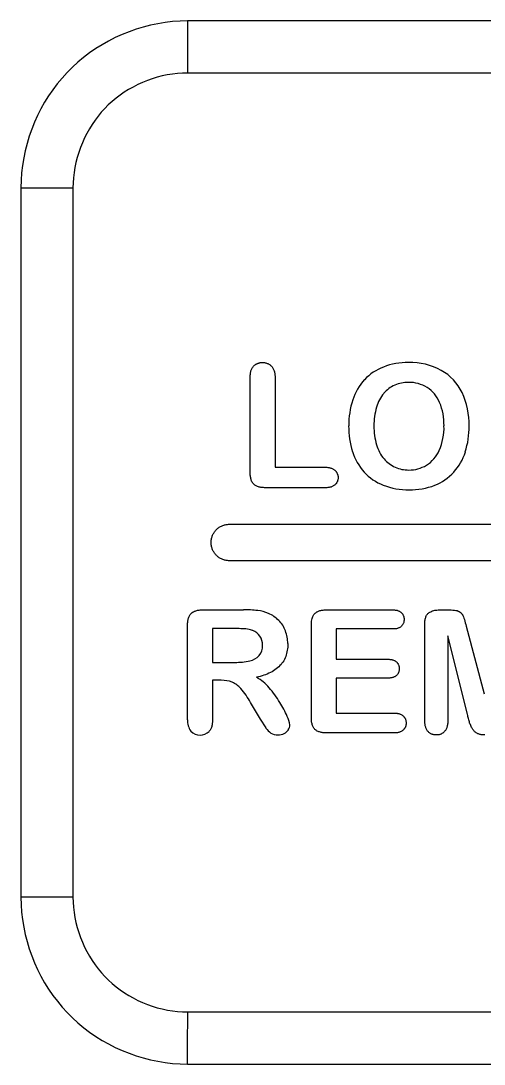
# Model space of a CAD drawing. Extents: x 0 to 226, y 0 to 690.
# Drawn here: x 123.25 to 127.7, y 545.94 to 555.94 of the extents above; entities that cross this region are included whole.
import ezdxf

# ---------------------------------------------------------------- set-up
doc = ezdxf.new("R2010")
doc.units = 0
doc.layers.add('-15N-THT. THIẾT BỊ ĐÓNG MỞ', color=40, linetype='CONTINUOUS')

# ---------------------------------------------------------------- blocks, each defined once
blk = doc.blocks.new('06 - N - SC VSD ATV630D30~D45N4')
at = {"layer": '-15N-THT. THIẾT BỊ ĐÓNG MỞ'}
for p, q in [((11.355, 211.211), (11.288, 211.187)), ((11.424, 211.232), (11.355, 211.211)), ((11.493, 211.25), (11.424, 211.232)), ((11.564, 211.264), (11.493, 211.25)), ((11.635, 211.276), (11.564, 211.264)), ((11.706, 211.284), (11.635, 211.276)), ((11.778, 211.289), (11.706, 211.284)), ((11.85, 211.291), (11.778, 211.289)), ((18.65, 211.291), (11.85, 211.291)), ((11.85, 211.291), (11.85, 210.791)), ((11.156, 211.131), (11.092, 211.098)), ((11.221, 211.16), (11.156, 211.131)), ((11.288, 211.187), (11.221, 211.16)), ((10.968, 211.025), (10.909, 210.984)), ((11.029, 211.063), (10.968, 211.025)), ((11.092, 211.098), (11.029, 211.063)), ((10.852, 210.941), (10.797, 210.895)), ((10.909, 210.984), (10.852, 210.941)), ((10.744, 210.847), (10.693, 210.796)), ((10.797, 210.895), (10.744, 210.847)), ((10.645, 210.743), (10.599, 210.688)), ((10.693, 210.796), (10.645, 210.743)), ((11.464, 210.719), (11.417, 210.701)), ((11.511, 210.736), (11.464, 210.719)), ((11.559, 210.75), (11.511, 210.736)), ((11.607, 210.763), (11.559, 210.75)), ((11.655, 210.773), (11.607, 210.763)), ((11.704, 210.781), (11.655, 210.773)), ((11.753, 210.787), (11.704, 210.781)), ((11.801, 210.79), (11.753, 210.787)), ((11.85, 210.791), (11.801, 210.79)), ((18.649, 210.791), (11.85, 210.791)), ((10.556, 210.631), (10.516, 210.572)), ((10.599, 210.688), (10.556, 210.631)), ((11.242, 210.607), (11.202, 210.579)), ((11.284, 210.633), (11.242, 210.607)), ((11.328, 210.657), (11.284, 210.633)), ((11.372, 210.68), (11.328, 210.657)), ((11.417, 210.701), (11.372, 210.68)), ((10.478, 210.511), (10.443, 210.449)), ((10.516, 210.572), (10.478, 210.511)), ((11.125, 210.518), (11.089, 210.485)), ((11.163, 210.549), (11.125, 210.518)), ((11.202, 210.579), (11.163, 210.549)), ((10.443, 210.449), (10.41, 210.385)), ((11.022, 210.415), (10.991, 210.378)), ((11.055, 210.451), (11.022, 210.415)), ((11.089, 210.485), (11.055, 210.451)), ((10.381, 210.32), (10.354, 210.253)), ((10.41, 210.385), (10.381, 210.32)), ((10.962, 210.339), (10.934, 210.298)), ((10.991, 210.378), (10.962, 210.339)), ((10.354, 210.253), (10.33, 210.186)), ((10.884, 210.213), (10.861, 210.169)), ((10.908, 210.257), (10.884, 210.213)), ((10.934, 210.298), (10.908, 210.257)), ((10.309, 210.117), (10.292, 210.047)), ((10.33, 210.186), (10.309, 210.117)), ((10.841, 210.123), (10.822, 210.077)), ((10.861, 210.169), (10.841, 210.123)), ((10.292, 210.047), (10.277, 209.977)), ((10.805, 210.03), (10.791, 209.982)), ((10.822, 210.077), (10.805, 210.03)), ((10.265, 209.906), (10.257, 209.835)), ((10.277, 209.977), (10.265, 209.906)), ((10.779, 209.934), (10.768, 209.885)), ((10.791, 209.982), (10.779, 209.934)), ((10.257, 209.835), (10.252, 209.763)), ((10.76, 209.837), (10.755, 209.788)), ((10.768, 209.885), (10.76, 209.837)), ((10.252, 209.763), (10.25, 209.691)), ((10.751, 209.739), (10.75, 209.69)), ((10.755, 209.788), (10.751, 209.739)), ((10.25, 209.691), (10.254, 209.691)), ((10.25, 209.691), (10.25, 202.891)), ((10.254, 209.691), (10.258, 209.691)), ((10.258, 209.691), (10.275, 209.691)), ((10.275, 209.691), (10.282, 209.691)), ((10.282, 209.691), (10.29, 209.691)), ((10.29, 209.691), (10.3, 209.691)), ((10.3, 209.691), (10.31, 209.691)), ((10.31, 209.691), (10.321, 209.691)), ((10.321, 209.691), (10.333, 209.691)), ((10.333, 209.691), (10.346, 209.691)), ((10.346, 209.691), (10.359, 209.691)), ((10.359, 209.691), (10.373, 209.691)), ((10.373, 209.691), (10.389, 209.691)), ((10.389, 209.691), (10.404, 209.691)), ((10.404, 209.691), (10.421, 209.691)), ((10.421, 209.691), (10.438, 209.691)), ((10.438, 209.691), (10.456, 209.691)), ((10.456, 209.691), (10.474, 209.691)), ((10.474, 209.691), (10.493, 209.691)), ((10.493, 209.691), (10.513, 209.691)), ((10.513, 209.691), (10.533, 209.691)), ((10.533, 209.691), (10.553, 209.691)), ((10.553, 209.691), (10.574, 209.691)), ((10.574, 209.691), (10.595, 209.691)), ((10.595, 209.691), (10.617, 209.691)), ((10.617, 209.691), (10.638, 209.691)), ((10.638, 209.691), (10.66, 209.69)), ((10.66, 209.69), (10.683, 209.69)), ((10.683, 209.69), (10.705, 209.69)), ((10.705, 209.69), (10.727, 209.69)), ((10.727, 209.69), (10.75, 209.69)), ((10.75, 209.69), (10.75, 202.891)), ((12.514, 208.004), (12.518, 208.006)), ((12.518, 208.006), (12.523, 208.008)), ((12.523, 208.008), (12.528, 208.01)), ((12.528, 208.01), (12.532, 208.011)), ((12.532, 208.011), (12.537, 208.013)), ((12.537, 208.013), (12.542, 208.014)), ((12.542, 208.014), (12.547, 208.015)), ((12.547, 208.015), (12.553, 208.015)), ((12.553, 208.015), (12.558, 208.016)), ((12.558, 208.016), (12.563, 208.016)), ((12.563, 208.016), (12.568, 208.016)), ((12.568, 208.016), (12.575, 208.016)), ((12.568, 208.016), (12.568, 208.016)), ((12.575, 208.016), (12.582, 208.015)), ((12.582, 208.015), (12.588, 208.015)), ((12.588, 208.015), (12.595, 208.014)), ((12.595, 208.014), (12.601, 208.012)), ((12.601, 208.012), (12.607, 208.01)), ((12.607, 208.01), (12.613, 208.008)), ((12.613, 208.008), (12.619, 208.006)), ((13.97, 208.016), (13.97, 208.016)), ((12.452, 207.904), (12.453, 207.912)), ((12.453, 207.912), (12.454, 207.92)), ((12.454, 207.92), (12.456, 207.928)), ((12.456, 207.928), (12.458, 207.935)), ((12.458, 207.935), (12.461, 207.942)), ((12.461, 207.942), (12.463, 207.949)), ((12.463, 207.949), (12.466, 207.956)), ((12.466, 207.956), (12.47, 207.963)), ((12.47, 207.963), (12.474, 207.969)), ((12.474, 207.969), (12.478, 207.974)), ((12.478, 207.974), (12.482, 207.98)), ((12.482, 207.98), (12.486, 207.984)), ((12.482, 207.98), (12.482, 207.98)), ((12.486, 207.984), (12.489, 207.987)), ((12.489, 207.987), (12.493, 207.99)), ((12.493, 207.99), (12.497, 207.994)), ((12.497, 207.994), (12.501, 207.997)), ((12.501, 207.997), (12.505, 207.999)), ((12.505, 207.999), (12.509, 208.002)), ((12.509, 208.002), (12.514, 208.004)), ((12.619, 208.006), (12.625, 208.003)), ((12.625, 208.003), (12.63, 208)), ((12.63, 208), (12.636, 207.997)), ((12.636, 207.997), (12.641, 207.993)), ((12.641, 207.993), (12.646, 207.989)), ((12.646, 207.989), (12.651, 207.984)), ((12.651, 207.984), (12.655, 207.98)), ((12.655, 207.98), (12.66, 207.974)), ((12.655, 207.98), (12.655, 207.98)), ((12.66, 207.974), (12.664, 207.969)), ((12.664, 207.969), (12.668, 207.963)), ((12.668, 207.963), (12.672, 207.956)), ((12.672, 207.956), (12.675, 207.95)), ((12.675, 207.95), (12.678, 207.943)), ((12.678, 207.943), (12.68, 207.936)), ((12.68, 207.936), (12.682, 207.928)), ((12.682, 207.928), (12.684, 207.921)), ((12.684, 207.921), (12.686, 207.913)), ((12.686, 207.913), (12.687, 207.905)), ((13.728, 207.973), (13.728, 207.973)), ((14.284, 207.941), (14.284, 207.941)), ((12.45, 207.888), (12.451, 207.896)), ((12.45, 207.88), (12.45, 207.888)), ((12.45, 207.871), (12.45, 207.88)), ((12.45, 207.871), (12.45, 207.871)), ((12.45, 206.963), (12.45, 207.871)), ((12.451, 207.896), (12.452, 207.904)), ((12.687, 207.905), (12.688, 207.896)), ((12.688, 207.896), (12.689, 207.888)), ((12.689, 207.888), (12.689, 207.88)), ((12.689, 207.88), (12.689, 207.871)), ((12.689, 207.871), (12.689, 207.012)), ((12.689, 207.871), (12.689, 207.871)), ((13.548, 207.852), (13.548, 207.852)), ((13.97, 207.826), (13.97, 207.826)), ((13.732, 207.721), (13.732, 207.721)), ((13.837, 207.799), (13.837, 207.799)), ((14.147, 207.777), (14.147, 207.777)), ((14.484, 207.73), (14.484, 207.73)), ((13.434, 207.659), (13.434, 207.659)), ((14.267, 207.634), (14.267, 207.634)), ((13.663, 207.589), (13.663, 207.589)), ((13.396, 207.409), (13.396, 207.409)), ((13.638, 207.409), (13.638, 207.409)), ((14.309, 207.409), (14.309, 207.409)), ((14.551, 207.408), (14.551, 207.408)), ((13.663, 207.227), (13.663, 207.227)), ((13.433, 207.162), (13.433, 207.162)), ((14.263, 207.173), (14.263, 207.173)), ((14.514, 207.159), (14.514, 207.159)), ((12.689, 207.012), (12.689, 207.012)), ((12.689, 207.012), (13.174, 207.012)), ((13.174, 207.012), (13.18, 207.012)), ((13.174, 207.012), (13.174, 207.012)), ((13.18, 207.012), (13.187, 207.012)), ((13.187, 207.012), (13.194, 207.011)), ((13.194, 207.011), (13.201, 207.011)), ((13.201, 207.011), (13.207, 207.01)), ((13.207, 207.01), (13.213, 207.008)), ((13.213, 207.008), (13.219, 207.007)), ((13.219, 207.007), (13.225, 207.005)), ((13.735, 207.092), (13.735, 207.092)), ((13.841, 207.012), (13.841, 207.012)), ((14.141, 207.032), (14.141, 207.032)), ((12.45, 206.963), (12.45, 206.963)), ((12.45, 206.954), (12.45, 206.963)), ((12.45, 206.945), (12.45, 206.954)), ((12.451, 206.936), (12.45, 206.945)), ((12.452, 206.928), (12.451, 206.936)), ((12.453, 206.919), (12.452, 206.928)), ((12.455, 206.911), (12.453, 206.919)), ((12.456, 206.903), (12.455, 206.911)), ((13.225, 207.005), (13.231, 207.003)), ((13.231, 207.003), (13.237, 207)), ((13.237, 207), (13.242, 206.998)), ((13.242, 206.998), (13.248, 206.995)), ((13.248, 206.995), (13.253, 206.991)), ((13.253, 206.991), (13.257, 206.988)), ((13.257, 206.988), (13.262, 206.984)), ((13.262, 206.984), (13.265, 206.981)), ((13.262, 206.984), (13.262, 206.984)), ((13.265, 206.981), (13.268, 206.978)), ((13.268, 206.978), (13.271, 206.975)), ((13.271, 206.975), (13.274, 206.972)), ((13.274, 206.972), (13.276, 206.968)), ((13.276, 206.968), (13.279, 206.965)), ((13.279, 206.965), (13.281, 206.961)), ((13.281, 206.961), (13.283, 206.958)), ((13.283, 206.958), (13.285, 206.954)), ((13.285, 206.954), (13.286, 206.95)), ((13.286, 206.95), (13.288, 206.947)), ((13.288, 206.947), (13.289, 206.943)), ((13.289, 206.943), (13.29, 206.939)), ((13.29, 206.939), (13.291, 206.935)), ((13.291, 206.935), (13.292, 206.93)), ((13.292, 206.93), (13.293, 206.926)), ((13.293, 206.926), (13.293, 206.922)), ((13.293, 206.922), (13.293, 206.918)), ((13.293, 206.918), (13.293, 206.913)), ((13.293, 206.913), (13.293, 206.909)), ((13.293, 206.913), (13.293, 206.913)), ((13.293, 206.909), (13.293, 206.905)), ((13.543, 206.966), (13.543, 206.966)), ((13.973, 206.986), (13.973, 206.986)), ((14.403, 206.965), (14.403, 206.965)), ((12.459, 206.895), (12.456, 206.903)), ((12.461, 206.888), (12.459, 206.895)), ((12.464, 206.881), (12.461, 206.888)), ((12.467, 206.874), (12.464, 206.881)), ((12.471, 206.867), (12.467, 206.874)), ((12.475, 206.861), (12.471, 206.867)), ((12.479, 206.856), (12.475, 206.861)), ((12.484, 206.85), (12.479, 206.856)), ((12.484, 206.85), (12.484, 206.85)), ((12.489, 206.846), (12.484, 206.85)), ((12.495, 206.841), (12.489, 206.846)), ((12.501, 206.837), (12.495, 206.841)), ((12.507, 206.833), (12.501, 206.837)), ((12.514, 206.83), (12.507, 206.833)), ((12.521, 206.827), (12.514, 206.83)), ((12.529, 206.825), (12.521, 206.827)), ((12.537, 206.822), (12.529, 206.825)), ((12.545, 206.821), (12.537, 206.822)), ((12.553, 206.819), (12.545, 206.821)), ((12.561, 206.818), (12.553, 206.819)), ((12.57, 206.817), (12.561, 206.818)), ((12.579, 206.817), (12.57, 206.817)), ((12.587, 206.816), (12.579, 206.817)), ((12.596, 206.816), (12.587, 206.816)), ((12.596, 206.816), (12.596, 206.816)), ((13.174, 206.816), (12.596, 206.816)), ((13.174, 206.816), (13.174, 206.816)), ((13.18, 206.816), (13.174, 206.816)), ((13.187, 206.816), (13.18, 206.816)), ((13.194, 206.817), (13.187, 206.816)), ((13.201, 206.818), (13.194, 206.817)), ((13.207, 206.819), (13.201, 206.818)), ((13.214, 206.82), (13.207, 206.819)), ((13.22, 206.821), (13.214, 206.82)), ((13.226, 206.823), (13.22, 206.821)), ((13.232, 206.825), (13.226, 206.823)), ((13.238, 206.827), (13.232, 206.825)), ((13.243, 206.83), (13.238, 206.827)), ((13.248, 206.833), (13.243, 206.83)), ((13.253, 206.836), (13.248, 206.833)), ((13.258, 206.839), (13.253, 206.836)), ((13.263, 206.843), (13.258, 206.839)), ((13.266, 206.846), (13.263, 206.843)), ((13.263, 206.843), (13.263, 206.843)), ((13.269, 206.849), (13.266, 206.846)), ((13.272, 206.852), (13.269, 206.849)), ((13.274, 206.855), (13.272, 206.852)), ((13.277, 206.858), (13.274, 206.855)), ((13.279, 206.862), (13.277, 206.858)), ((13.281, 206.865), (13.279, 206.862)), ((13.283, 206.869), (13.281, 206.865)), ((13.285, 206.872), (13.283, 206.869)), ((13.287, 206.876), (13.285, 206.872)), ((13.288, 206.88), (13.287, 206.876)), ((13.289, 206.884), (13.288, 206.88)), ((13.29, 206.888), (13.289, 206.884)), ((13.291, 206.892), (13.29, 206.888)), ((13.292, 206.896), (13.291, 206.892)), ((13.293, 206.901), (13.292, 206.896)), ((13.293, 206.905), (13.293, 206.901)), ((13.727, 206.84), (13.727, 206.84)), ((14.221, 206.84), (14.221, 206.84)), ((13.974, 206.796), (13.974, 206.796)), ((12.113, 206.4), (12.118, 206.406)), ((12.118, 206.406), (12.124, 206.412)), ((12.124, 206.412), (12.129, 206.418)), ((12.129, 206.418), (12.135, 206.423)), ((12.135, 206.423), (12.141, 206.428)), ((12.141, 206.428), (12.147, 206.433)), ((12.147, 206.433), (12.154, 206.437)), ((12.154, 206.437), (12.16, 206.441)), ((12.16, 206.441), (12.167, 206.445)), ((12.167, 206.445), (12.174, 206.449)), ((12.174, 206.449), (12.181, 206.452)), ((12.181, 206.452), (12.188, 206.455)), ((12.188, 206.455), (12.196, 206.457)), ((12.196, 206.457), (12.203, 206.46)), ((12.203, 206.46), (12.211, 206.462)), ((12.211, 206.462), (12.219, 206.463)), ((12.219, 206.463), (12.226, 206.464)), ((12.226, 206.464), (12.234, 206.465)), ((12.234, 206.465), (12.242, 206.466)), ((12.242, 206.466), (12.25, 206.466)), ((12.25, 206.466), (18.25, 206.466)), ((12.25, 206.466), (12.25, 206.466)), ((12.075, 206.299), (12.076, 206.307)), ((12.076, 206.307), (12.077, 206.315)), ((12.077, 206.315), (12.078, 206.322)), ((12.078, 206.322), (12.079, 206.33)), ((12.079, 206.33), (12.081, 206.338)), ((12.081, 206.338), (12.084, 206.345)), ((12.084, 206.345), (12.086, 206.353)), ((12.086, 206.353), (12.089, 206.36)), ((12.089, 206.36), (12.092, 206.367)), ((12.092, 206.367), (12.096, 206.374)), ((12.096, 206.374), (12.1, 206.381)), ((12.1, 206.381), (12.104, 206.388)), ((12.104, 206.388), (12.108, 206.394)), ((12.108, 206.394), (12.113, 206.4)), ((12.075, 206.291), (12.075, 206.299)), ((12.075, 206.291), (12.075, 206.291)), ((12.075, 206.283), (12.075, 206.291)), ((12.076, 206.275), (12.075, 206.283)), ((12.077, 206.268), (12.076, 206.275)), ((12.078, 206.26), (12.077, 206.268)), ((12.079, 206.252), (12.078, 206.26)), ((12.081, 206.244), (12.079, 206.252)), ((12.084, 206.237), (12.081, 206.244)), ((12.086, 206.23), (12.084, 206.237)), ((12.089, 206.222), (12.086, 206.23)), ((12.092, 206.215), (12.089, 206.222)), ((12.096, 206.208), (12.092, 206.215)), ((12.1, 206.201), (12.096, 206.208)), ((12.104, 206.195), (12.1, 206.201)), ((12.108, 206.188), (12.104, 206.195)), ((12.113, 206.182), (12.108, 206.188)), ((12.118, 206.176), (12.113, 206.182)), ((12.124, 206.17), (12.118, 206.176)), ((12.129, 206.165), (12.124, 206.17)), ((12.135, 206.159), (12.129, 206.165)), ((12.141, 206.154), (12.135, 206.159)), ((12.147, 206.15), (12.141, 206.154)), ((12.154, 206.145), (12.147, 206.15)), ((12.16, 206.141), (12.154, 206.145)), ((12.167, 206.137), (12.16, 206.141)), ((12.174, 206.133), (12.167, 206.137)), ((12.181, 206.13), (12.174, 206.133)), ((12.188, 206.127), (12.181, 206.13)), ((12.196, 206.125), (12.188, 206.127)), ((12.203, 206.122), (12.196, 206.125)), ((12.211, 206.121), (12.203, 206.122)), ((12.219, 206.119), (12.211, 206.121)), ((12.226, 206.118), (12.219, 206.119)), ((12.234, 206.117), (12.226, 206.118)), ((12.242, 206.116), (12.234, 206.117)), ((12.25, 206.116), (12.242, 206.116)), ((12.25, 206.116), (12.25, 206.116)), ((18.25, 206.116), (12.25, 206.116)), ((11.875, 205.6), (11.88, 205.606)), ((11.88, 205.606), (11.885, 205.611)), ((11.885, 205.611), (11.89, 205.616)), ((11.885, 205.611), (11.885, 205.611)), ((11.89, 205.616), (11.895, 205.621)), ((11.895, 205.621), (11.902, 205.625)), ((11.902, 205.625), (11.908, 205.628)), ((11.908, 205.628), (11.915, 205.632)), ((11.915, 205.632), (11.922, 205.634)), ((11.922, 205.634), (11.929, 205.637)), ((11.929, 205.637), (11.937, 205.639)), ((11.937, 205.639), (11.945, 205.641)), ((11.945, 205.641), (11.953, 205.643)), ((11.953, 205.643), (11.962, 205.644)), ((11.962, 205.644), (11.97, 205.645)), ((11.97, 205.645), (11.979, 205.645)), ((11.979, 205.645), (11.988, 205.646)), ((11.988, 205.646), (11.996, 205.646)), ((11.996, 205.646), (12.385, 205.646)), ((11.996, 205.646), (11.996, 205.646)), ((12.385, 205.646), (12.385, 205.646)), ((12.523, 205.639), (12.523, 205.639)), ((12.626, 205.612), (12.626, 205.612)), ((13.065, 205.605), (13.069, 205.609)), ((13.069, 205.609), (13.074, 205.614)), ((13.074, 205.614), (13.079, 205.618)), ((13.079, 205.618), (13.084, 205.621)), ((13.084, 205.621), (13.089, 205.625)), ((13.089, 205.625), (13.094, 205.628)), ((13.094, 205.628), (13.1, 205.631)), ((13.1, 205.631), (13.106, 205.633)), ((13.1, 205.631), (13.1, 205.631)), ((13.106, 205.633), (13.113, 205.636)), ((13.113, 205.636), (13.12, 205.638)), ((13.12, 205.638), (13.128, 205.64)), ((13.128, 205.64), (13.135, 205.642)), ((13.135, 205.642), (13.143, 205.643)), ((13.143, 205.643), (13.151, 205.644)), ((13.151, 205.644), (13.159, 205.645)), ((13.159, 205.645), (13.167, 205.645)), ((13.167, 205.645), (13.175, 205.646)), ((13.175, 205.646), (13.184, 205.646)), ((13.184, 205.646), (13.815, 205.646)), ((13.184, 205.646), (13.184, 205.646)), ((13.815, 205.646), (13.821, 205.646)), ((13.815, 205.646), (13.815, 205.646)), ((13.821, 205.646), (13.828, 205.646)), ((13.828, 205.646), (13.834, 205.645)), ((13.834, 205.645), (13.841, 205.644)), ((13.841, 205.644), (13.847, 205.643)), ((13.847, 205.643), (13.853, 205.642)), ((13.853, 205.642), (13.859, 205.641)), ((13.859, 205.641), (13.865, 205.639)), ((13.865, 205.639), (13.87, 205.637)), ((13.87, 205.637), (13.876, 205.635)), ((13.876, 205.635), (13.881, 205.633)), ((13.881, 205.633), (13.886, 205.63)), ((13.886, 205.63), (13.89, 205.627)), ((13.89, 205.627), (13.895, 205.624)), ((13.895, 205.624), (13.899, 205.62)), ((13.899, 205.62), (13.902, 205.618)), ((13.899, 205.62), (13.899, 205.62)), ((13.902, 205.618), (13.905, 205.615)), ((13.905, 205.615), (13.907, 205.612)), ((13.907, 205.612), (13.91, 205.609)), ((13.91, 205.609), (13.912, 205.606)), ((14.15, 205.605), (14.155, 205.61)), ((14.155, 205.61), (14.161, 205.615)), ((14.161, 205.615), (14.166, 205.619)), ((14.166, 205.619), (14.174, 205.624)), ((14.166, 205.619), (14.166, 205.619)), ((14.174, 205.624), (14.183, 205.628)), ((14.183, 205.628), (14.192, 205.632)), ((14.192, 205.632), (14.201, 205.635)), ((14.201, 205.635), (14.211, 205.638)), ((14.211, 205.638), (14.221, 205.641)), ((14.221, 205.641), (14.231, 205.643)), ((14.231, 205.643), (14.242, 205.644)), ((14.242, 205.644), (14.253, 205.645)), ((14.253, 205.645), (14.264, 205.646)), ((14.264, 205.646), (14.275, 205.646)), ((14.275, 205.646), (14.349, 205.646)), ((14.275, 205.646), (14.275, 205.646)), ((14.349, 205.646), (14.365, 205.646)), ((14.349, 205.646), (14.349, 205.646)), ((14.365, 205.646), (14.38, 205.645)), ((14.38, 205.645), (14.395, 205.644)), ((14.395, 205.644), (14.409, 205.643)), ((14.409, 205.643), (14.422, 205.64)), ((14.422, 205.64), (14.435, 205.638)), ((14.435, 205.638), (14.446, 205.634)), ((14.446, 205.634), (14.449, 205.633)), ((14.446, 205.634), (14.446, 205.634)), ((14.449, 205.633), (14.452, 205.631)), ((14.452, 205.631), (14.455, 205.63)), ((14.455, 205.63), (14.458, 205.628)), ((14.458, 205.628), (14.46, 205.626)), ((14.46, 205.626), (14.463, 205.624)), ((14.463, 205.624), (14.466, 205.622)), ((14.466, 205.622), (14.468, 205.62)), ((14.468, 205.62), (14.471, 205.618)), ((14.471, 205.618), (14.473, 205.616)), ((14.473, 205.616), (14.476, 205.613)), ((14.476, 205.613), (14.478, 205.611)), ((14.478, 205.611), (14.48, 205.608)), ((14.48, 205.608), (14.482, 205.605)), ((11.85, 205.517), (11.851, 205.526)), ((11.85, 205.508), (11.85, 205.517)), ((11.85, 205.499), (11.85, 205.508)), ((11.851, 205.526), (11.852, 205.534)), ((11.852, 205.534), (11.853, 205.543)), ((11.853, 205.543), (11.855, 205.551)), ((11.855, 205.551), (11.856, 205.559)), ((11.856, 205.559), (11.859, 205.566)), ((11.859, 205.566), (11.861, 205.574)), ((11.861, 205.574), (11.864, 205.581)), ((11.864, 205.581), (11.867, 205.588)), ((11.867, 205.588), (11.871, 205.594)), ((11.871, 205.594), (11.875, 205.6)), ((12.724, 205.544), (12.724, 205.544)), ((13.037, 205.513), (13.038, 205.525)), ((13.037, 205.499), (13.037, 205.513)), ((13.038, 205.525), (13.04, 205.538)), ((13.04, 205.538), (13.042, 205.55)), ((13.042, 205.55), (13.044, 205.562)), ((13.044, 205.562), (13.048, 205.573)), ((13.048, 205.573), (13.052, 205.583)), ((13.052, 205.583), (13.055, 205.589)), ((13.052, 205.583), (13.052, 205.583)), ((13.055, 205.589), (13.058, 205.594)), ((13.058, 205.594), (13.061, 205.6)), ((13.061, 205.6), (13.065, 205.605)), ((13.912, 205.606), (13.914, 205.603)), ((13.914, 205.603), (13.916, 205.599)), ((13.917, 205.51), (13.915, 205.506)), ((13.916, 205.599), (13.918, 205.596)), ((13.919, 205.515), (13.917, 205.51)), ((13.918, 205.596), (13.919, 205.593)), ((13.919, 205.593), (13.921, 205.589)), ((13.921, 205.519), (13.919, 205.515)), ((13.921, 205.589), (13.922, 205.585)), ((13.923, 205.524), (13.921, 205.519)), ((13.922, 205.585), (13.923, 205.582)), ((13.923, 205.582), (13.925, 205.578)), ((13.924, 205.529), (13.923, 205.524)), ((13.925, 205.534), (13.924, 205.529)), ((13.925, 205.578), (13.925, 205.574)), ((13.925, 205.574), (13.926, 205.57)), ((13.926, 205.539), (13.925, 205.534)), ((13.926, 205.57), (13.927, 205.566)), ((13.927, 205.544), (13.926, 205.539)), ((13.927, 205.566), (13.927, 205.562)), ((13.927, 205.562), (13.927, 205.558)), ((13.927, 205.558), (13.927, 205.554)), ((13.927, 205.554), (13.927, 205.549)), ((13.927, 205.554), (13.927, 205.554)), ((13.927, 205.549), (13.927, 205.544)), ((14.126, 205.523), (14.127, 205.532)), ((14.126, 205.515), (14.126, 205.523)), ((14.126, 205.515), (14.126, 205.515)), ((14.126, 204.581), (14.126, 205.515)), ((14.127, 205.541), (14.128, 205.549)), ((14.127, 205.532), (14.127, 205.541)), ((14.128, 205.549), (14.13, 205.557)), ((14.13, 205.557), (14.131, 205.565)), ((14.131, 205.565), (14.134, 205.572)), ((14.134, 205.572), (14.136, 205.58)), ((14.136, 205.58), (14.139, 205.587)), ((14.139, 205.587), (14.142, 205.593)), ((14.142, 205.593), (14.146, 205.599)), ((14.146, 205.599), (14.15, 205.605)), ((14.482, 205.605), (14.484, 205.603)), ((14.484, 205.603), (14.486, 205.6)), ((14.486, 205.6), (14.488, 205.597)), ((14.488, 205.597), (14.489, 205.594)), ((14.489, 205.594), (14.491, 205.59)), ((14.491, 205.59), (14.496, 205.579)), ((14.491, 205.59), (14.491, 205.59)), ((14.496, 205.579), (14.5, 205.566)), ((14.5, 205.566), (14.505, 205.552)), ((14.505, 205.552), (14.51, 205.537)), ((14.51, 205.537), (14.514, 205.521)), ((14.514, 205.521), (14.519, 205.505)), ((11.85, 205.499), (11.85, 205.499)), ((11.85, 204.592), (11.85, 205.499)), ((12.31, 205.466), (12.089, 205.466)), ((12.089, 205.466), (12.089, 205.142)), ((12.089, 205.466), (12.089, 205.466)), ((12.327, 205.466), (12.31, 205.466)), ((12.31, 205.466), (12.31, 205.466)), ((12.345, 205.466), (12.327, 205.466)), ((12.362, 205.465), (12.345, 205.466)), ((12.379, 205.465), (12.362, 205.465)), ((12.395, 205.463), (12.379, 205.465)), ((12.41, 205.462), (12.395, 205.463)), ((12.425, 205.46), (12.41, 205.462)), ((12.439, 205.458), (12.425, 205.46)), ((12.452, 205.455), (12.439, 205.458)), ((12.464, 205.452), (12.452, 205.455)), ((12.474, 205.448), (12.464, 205.452)), ((12.474, 205.448), (12.474, 205.448)), ((12.788, 205.443), (12.788, 205.443)), ((13.037, 205.499), (13.037, 205.499)), ((13.037, 204.613), (13.037, 205.499)), ((13.276, 205.462), (13.276, 205.462)), ((13.815, 205.462), (13.276, 205.462)), ((13.276, 205.462), (13.276, 205.172)), ((13.815, 205.462), (13.815, 205.462)), ((13.821, 205.462), (13.815, 205.462)), ((13.828, 205.462), (13.821, 205.462)), ((13.834, 205.462), (13.828, 205.462)), ((13.841, 205.463), (13.834, 205.462)), ((13.847, 205.464), (13.841, 205.463)), ((13.853, 205.465), (13.847, 205.464)), ((13.859, 205.466), (13.853, 205.465)), ((13.865, 205.468), (13.859, 205.466)), ((13.87, 205.47), (13.865, 205.468)), ((13.876, 205.472), (13.87, 205.47)), ((13.881, 205.474), (13.876, 205.472)), ((13.886, 205.477), (13.881, 205.474)), ((13.891, 205.48), (13.886, 205.477)), ((13.895, 205.483), (13.891, 205.48)), ((13.899, 205.487), (13.895, 205.483)), ((13.903, 205.49), (13.899, 205.487)), ((13.899, 205.487), (13.899, 205.487)), ((13.906, 205.494), (13.903, 205.49)), ((13.909, 205.498), (13.906, 205.494)), ((13.912, 205.502), (13.909, 205.498)), ((13.915, 205.506), (13.912, 205.502)), ((14.519, 205.505), (14.524, 205.488)), ((14.524, 205.488), (14.695, 204.842)), ((14.524, 205.488), (14.524, 205.488)), ((12.543, 205.392), (12.543, 205.392)), ((12.569, 205.306), (12.569, 205.306)), ((12.811, 205.322), (12.811, 205.305)), ((12.811, 205.322), (12.811, 205.322)), ((14.346, 205.396), (14.346, 205.396)), ((14.535, 204.644), (14.346, 205.396)), ((14.346, 205.396), (14.346, 204.581)), ((12.537, 205.207), (12.537, 205.207)), ((12.796, 205.213), (12.791, 205.199)), ((12.8, 205.227), (12.796, 205.213)), ((12.803, 205.242), (12.8, 205.227)), ((12.806, 205.258), (12.803, 205.242)), ((12.808, 205.273), (12.806, 205.258)), ((12.81, 205.289), (12.808, 205.273)), ((12.811, 205.305), (12.81, 205.289)), ((12.089, 205.142), (12.303, 205.142)), ((12.089, 205.142), (12.089, 205.142)), ((12.303, 205.142), (12.303, 205.142)), ((12.448, 205.157), (12.448, 205.157)), ((12.736, 205.111), (12.725, 205.099)), ((12.746, 205.122), (12.736, 205.111)), ((12.736, 205.111), (12.736, 205.111)), ((12.755, 205.133), (12.746, 205.122)), ((12.764, 205.145), (12.755, 205.133)), ((12.772, 205.158), (12.764, 205.145)), ((12.779, 205.171), (12.772, 205.158)), ((12.785, 205.185), (12.779, 205.171)), ((12.791, 205.199), (12.785, 205.185)), ((13.276, 205.172), (13.772, 205.172)), ((13.276, 205.172), (13.276, 205.172)), ((13.772, 205.172), (13.778, 205.172)), ((13.772, 205.172), (13.772, 205.172)), ((13.778, 205.172), (13.785, 205.172)), ((13.785, 205.172), (13.791, 205.171)), ((13.791, 205.171), (13.797, 205.17)), ((13.797, 205.17), (13.803, 205.169)), ((13.803, 205.169), (13.809, 205.168)), ((13.809, 205.168), (13.814, 205.167)), ((13.814, 205.167), (13.82, 205.165)), ((13.82, 205.165), (13.825, 205.163)), ((13.825, 205.163), (13.831, 205.161)), ((13.831, 205.161), (13.836, 205.159)), ((13.836, 205.159), (13.84, 205.156)), ((13.84, 205.156), (13.845, 205.153)), ((13.845, 205.153), (13.849, 205.15)), ((13.849, 205.15), (13.853, 205.147)), ((13.853, 205.147), (13.856, 205.144)), ((13.853, 205.147), (13.853, 205.147)), ((13.856, 205.144), (13.859, 205.142)), ((13.859, 205.142), (13.861, 205.139)), ((13.861, 205.139), (13.863, 205.136)), ((13.863, 205.136), (13.866, 205.133)), ((13.866, 205.133), (13.868, 205.13)), ((13.868, 205.13), (13.87, 205.127)), ((13.87, 205.127), (13.871, 205.123)), ((13.871, 205.123), (13.873, 205.12)), ((13.873, 205.12), (13.874, 205.117)), ((13.874, 205.117), (13.876, 205.113)), ((13.876, 205.113), (13.877, 205.109)), ((13.877, 205.109), (13.878, 205.106)), ((12.547, 205.008), (12.529, 205.003)), ((12.564, 205.012), (12.547, 205.008)), ((12.581, 205.018), (12.564, 205.012)), ((12.598, 205.024), (12.581, 205.018)), ((12.614, 205.03), (12.598, 205.024)), ((12.63, 205.037), (12.614, 205.03)), ((12.645, 205.044), (12.63, 205.037)), ((12.66, 205.052), (12.645, 205.044)), ((12.674, 205.06), (12.66, 205.052)), ((12.688, 205.069), (12.674, 205.06)), ((12.701, 205.079), (12.688, 205.069)), ((12.713, 205.089), (12.701, 205.079)), ((12.725, 205.099), (12.713, 205.089)), ((13.841, 205.007), (13.837, 205.004)), ((13.846, 205.01), (13.841, 205.007)), ((13.85, 205.013), (13.846, 205.01)), ((13.854, 205.017), (13.85, 205.013)), ((13.857, 205.02), (13.854, 205.017)), ((13.854, 205.017), (13.854, 205.017)), ((13.861, 205.024), (13.857, 205.02)), ((13.864, 205.027), (13.861, 205.024)), ((13.866, 205.031), (13.864, 205.027)), ((13.869, 205.035), (13.866, 205.031)), ((13.871, 205.04), (13.869, 205.035)), ((13.873, 205.044), (13.871, 205.04)), ((13.875, 205.048), (13.873, 205.044)), ((13.877, 205.053), (13.875, 205.048)), ((13.878, 205.058), (13.877, 205.053)), ((13.878, 205.106), (13.879, 205.102)), ((13.879, 205.063), (13.878, 205.058)), ((13.879, 205.102), (13.879, 205.098)), ((13.879, 205.098), (13.88, 205.094)), ((13.88, 205.067), (13.879, 205.063)), ((13.88, 205.094), (13.88, 205.09)), ((13.88, 205.09), (13.881, 205.087)), ((13.881, 205.083), (13.88, 205.077)), ((13.88, 205.077), (13.88, 205.072)), ((13.88, 205.072), (13.88, 205.067)), ((13.881, 205.087), (13.881, 205.083)), ((13.881, 205.083), (13.881, 205.083)), ((12.089, 204.971), (12.089, 204.971)), ((12.173, 204.971), (12.089, 204.971)), ((12.089, 204.971), (12.089, 204.592)), ((12.173, 204.971), (12.173, 204.971)), ((12.278, 204.954), (12.278, 204.954)), ((12.529, 205.003), (12.511, 204.999)), ((12.511, 204.999), (12.511, 204.999)), ((13.276, 204.992), (13.276, 204.656)), ((13.276, 204.992), (13.276, 204.992)), ((13.772, 204.992), (13.276, 204.992)), ((13.772, 204.992), (13.772, 204.992)), ((13.778, 204.992), (13.772, 204.992)), ((13.785, 204.992), (13.778, 204.992)), ((13.791, 204.992), (13.785, 204.992)), ((13.797, 204.993), (13.791, 204.992)), ((13.803, 204.994), (13.797, 204.993)), ((13.809, 204.995), (13.803, 204.994)), ((13.815, 204.996), (13.809, 204.995)), ((13.821, 204.998), (13.815, 204.996)), ((13.826, 205), (13.821, 204.998)), ((13.832, 205.002), (13.826, 205)), ((13.837, 205.004), (13.832, 205.002)), ((12.36, 204.891), (12.36, 204.891)), ((12.632, 204.899), (12.632, 204.899)), ((14.695, 204.842), (14.695, 204.842)), ((12.453, 204.757), (12.453, 204.757)), ((12.549, 204.598), (12.453, 204.757)), ((12.735, 204.758), (12.735, 204.758)), ((12.806, 204.624), (12.806, 204.624)), ((13.037, 204.613), (13.037, 204.613)), ((13.037, 204.604), (13.037, 204.613)), ((13.276, 204.656), (13.833, 204.656)), ((13.276, 204.656), (13.276, 204.656)), ((13.833, 204.656), (13.84, 204.656)), ((13.833, 204.656), (13.833, 204.656)), ((13.84, 204.656), (13.846, 204.656)), ((13.846, 204.656), (13.853, 204.655)), ((13.853, 204.655), (13.859, 204.654)), ((13.859, 204.654), (13.865, 204.653)), ((13.865, 204.653), (13.871, 204.652)), ((13.871, 204.652), (13.877, 204.651)), ((13.877, 204.651), (13.883, 204.649)), ((13.883, 204.649), (13.888, 204.647)), ((13.888, 204.647), (13.894, 204.645)), ((13.894, 204.645), (13.899, 204.642)), ((13.899, 204.642), (13.904, 204.64)), ((13.904, 204.64), (13.909, 204.636)), ((13.909, 204.636), (13.913, 204.633)), ((13.913, 204.633), (13.918, 204.629)), ((13.918, 204.629), (13.921, 204.627)), ((13.918, 204.629), (13.918, 204.629)), ((13.921, 204.627), (13.923, 204.624)), ((13.923, 204.624), (13.926, 204.621)), ((13.926, 204.621), (13.929, 204.618)), ((13.929, 204.618), (13.931, 204.614)), ((13.931, 204.614), (13.933, 204.611)), ((13.933, 204.611), (13.935, 204.608)), ((13.935, 204.608), (13.937, 204.604)), ((14.535, 204.644), (14.535, 204.644)), ((14.538, 204.633), (14.535, 204.644)), ((14.54, 204.623), (14.538, 204.633)), ((14.543, 204.613), (14.54, 204.623)), ((14.545, 204.603), (14.543, 204.613)), ((11.85, 204.592), (11.85, 204.592)), ((12.075, 204.512), (12.072, 204.505)), ((12.078, 204.519), (12.075, 204.512)), ((12.081, 204.526), (12.078, 204.519)), ((12.083, 204.534), (12.081, 204.526)), ((12.084, 204.542), (12.083, 204.534)), ((12.086, 204.549), (12.084, 204.542)), ((12.087, 204.558), (12.086, 204.549)), ((12.088, 204.566), (12.087, 204.558)), ((12.089, 204.574), (12.088, 204.566)), ((12.089, 204.592), (12.089, 204.583)), ((12.089, 204.592), (12.089, 204.592)), ((12.089, 204.583), (12.089, 204.574)), ((12.549, 204.598), (12.549, 204.598)), ((12.602, 204.513), (12.549, 204.598)), ((12.602, 204.513), (12.602, 204.513)), ((12.832, 204.542), (12.832, 204.542)), ((13.038, 204.595), (13.037, 204.604)), ((13.038, 204.586), (13.038, 204.595)), ((13.039, 204.578), (13.038, 204.586)), ((13.04, 204.569), (13.039, 204.578)), ((13.042, 204.561), (13.04, 204.569)), ((13.044, 204.553), (13.042, 204.561)), ((13.046, 204.545), (13.044, 204.553)), ((13.048, 204.538), (13.046, 204.545)), ((13.051, 204.531), (13.048, 204.538)), ((13.054, 204.524), (13.051, 204.531)), ((13.058, 204.517), (13.054, 204.524)), ((13.062, 204.511), (13.058, 204.517)), ((13.066, 204.506), (13.062, 204.511)), ((13.931, 204.507), (13.929, 204.504)), ((13.933, 204.51), (13.931, 204.507)), ((13.935, 204.514), (13.933, 204.51)), ((13.937, 204.517), (13.935, 204.514)), ((13.937, 204.604), (13.939, 204.601)), ((13.939, 204.521), (13.937, 204.517)), ((13.939, 204.601), (13.94, 204.597)), ((13.94, 204.524), (13.939, 204.521)), ((13.94, 204.597), (13.942, 204.593)), ((13.942, 204.528), (13.94, 204.524)), ((13.942, 204.593), (13.943, 204.589)), ((13.943, 204.532), (13.942, 204.528)), ((13.943, 204.589), (13.944, 204.585)), ((13.944, 204.536), (13.943, 204.532)), ((13.944, 204.585), (13.945, 204.581)), ((13.945, 204.54), (13.944, 204.536)), ((13.945, 204.581), (13.945, 204.577)), ((13.945, 204.577), (13.946, 204.573)), ((13.946, 204.548), (13.945, 204.544)), ((13.945, 204.544), (13.945, 204.54)), ((13.946, 204.573), (13.946, 204.569)), ((13.946, 204.569), (13.947, 204.565)), ((13.947, 204.556), (13.946, 204.552)), ((13.946, 204.552), (13.946, 204.548)), ((13.947, 204.565), (13.947, 204.56)), ((13.947, 204.56), (13.947, 204.556)), ((13.947, 204.56), (13.947, 204.56)), ((14.126, 204.581), (14.126, 204.581)), ((14.126, 204.573), (14.126, 204.581)), ((14.126, 204.565), (14.126, 204.573)), ((14.127, 204.557), (14.126, 204.565)), ((14.128, 204.55), (14.127, 204.557)), ((14.129, 204.542), (14.128, 204.55)), ((14.13, 204.535), (14.129, 204.542)), ((14.132, 204.527), (14.13, 204.535)), ((14.134, 204.52), (14.132, 204.527)), ((14.136, 204.514), (14.134, 204.52)), ((14.139, 204.507), (14.136, 204.514)), ((14.141, 204.501), (14.139, 204.507)), ((14.333, 204.508), (14.33, 204.502)), ((14.336, 204.515), (14.333, 204.508)), ((14.338, 204.521), (14.336, 204.515)), ((14.34, 204.528), (14.338, 204.521)), ((14.341, 204.535), (14.34, 204.528)), ((14.343, 204.543), (14.341, 204.535)), ((14.344, 204.55), (14.343, 204.543)), ((14.345, 204.558), (14.344, 204.55)), ((14.346, 204.573), (14.345, 204.565)), ((14.345, 204.565), (14.345, 204.558)), ((14.346, 204.581), (14.346, 204.573)), ((14.346, 204.581), (14.346, 204.581)), ((14.548, 204.592), (14.545, 204.603)), ((14.551, 204.582), (14.548, 204.592)), ((14.553, 204.572), (14.551, 204.582)), ((14.553, 204.572), (14.553, 204.572)), ((14.556, 204.563), (14.553, 204.572)), ((14.559, 204.554), (14.556, 204.563)), ((14.563, 204.545), (14.559, 204.554)), ((14.566, 204.536), (14.563, 204.545)), ((14.57, 204.527), (14.566, 204.536)), ((14.574, 204.518), (14.57, 204.527)), ((14.579, 204.51), (14.574, 204.518)), ((14.579, 204.51), (14.579, 204.51)), ((14.582, 204.505), (14.579, 204.51)), ((11.881, 204.483), (11.881, 204.483)), ((11.97, 204.446), (11.97, 204.446)), ((12.06, 204.487), (12.056, 204.482)), ((12.056, 204.482), (12.056, 204.482)), ((12.065, 204.493), (12.06, 204.487)), ((12.069, 204.499), (12.065, 204.493)), ((12.072, 204.505), (12.069, 204.499)), ((12.649, 204.465), (12.649, 204.465)), ((12.717, 204.446), (12.717, 204.446)), ((12.776, 204.459), (12.776, 204.459)), ((12.817, 204.495), (12.817, 204.495)), ((13.071, 204.5), (13.066, 204.506)), ((13.071, 204.5), (13.071, 204.5)), ((13.076, 204.496), (13.071, 204.5)), ((13.082, 204.491), (13.076, 204.496)), ((13.088, 204.487), (13.082, 204.491)), ((13.094, 204.483), (13.088, 204.487)), ((13.101, 204.48), (13.094, 204.483)), ((13.108, 204.477), (13.101, 204.48)), ((13.116, 204.475), (13.108, 204.477)), ((13.124, 204.472), (13.116, 204.475)), ((13.132, 204.471), (13.124, 204.472)), ((13.14, 204.469), (13.132, 204.471)), ((13.148, 204.468), (13.14, 204.469)), ((13.157, 204.467), (13.148, 204.468)), ((13.166, 204.467), (13.157, 204.467)), ((13.175, 204.466), (13.166, 204.467)), ((13.184, 204.466), (13.175, 204.466)), ((13.184, 204.466), (13.184, 204.466)), ((13.833, 204.466), (13.184, 204.466)), ((13.833, 204.466), (13.833, 204.466)), ((13.84, 204.466), (13.833, 204.466)), ((13.846, 204.466), (13.84, 204.466)), ((13.853, 204.467), (13.846, 204.466)), ((13.859, 204.468), (13.853, 204.467)), ((13.865, 204.468), (13.859, 204.468)), ((13.871, 204.47), (13.865, 204.468)), ((13.877, 204.471), (13.871, 204.47)), ((13.883, 204.473), (13.877, 204.471)), ((13.889, 204.475), (13.883, 204.473)), ((13.894, 204.477), (13.889, 204.475)), ((13.899, 204.479), (13.894, 204.477)), ((13.904, 204.482), (13.899, 204.479)), ((13.909, 204.485), (13.904, 204.482)), ((13.913, 204.488), (13.909, 204.485)), ((13.918, 204.492), (13.913, 204.488)), ((13.921, 204.495), (13.918, 204.492)), ((13.918, 204.492), (13.918, 204.492)), ((13.923, 204.498), (13.921, 204.495)), ((13.926, 204.501), (13.923, 204.498)), ((13.929, 204.504), (13.926, 204.501)), ((14.145, 204.495), (14.141, 204.501)), ((14.148, 204.489), (14.145, 204.495)), ((14.152, 204.484), (14.148, 204.489)), ((14.157, 204.479), (14.152, 204.484)), ((14.157, 204.479), (14.157, 204.479)), ((14.161, 204.475), (14.157, 204.479)), ((14.165, 204.471), (14.161, 204.475)), ((14.17, 204.467), (14.165, 204.471)), ((14.174, 204.464), (14.17, 204.467)), ((14.179, 204.461), (14.174, 204.464)), ((14.184, 204.458), (14.179, 204.461)), ((14.189, 204.455), (14.184, 204.458)), ((14.195, 204.453), (14.189, 204.455)), ((14.2, 204.451), (14.195, 204.453)), ((14.206, 204.45), (14.2, 204.451)), ((14.212, 204.448), (14.206, 204.45)), ((14.217, 204.447), (14.212, 204.448)), ((14.223, 204.447), (14.217, 204.447)), ((14.229, 204.446), (14.223, 204.447)), ((14.236, 204.446), (14.229, 204.446)), ((14.236, 204.446), (14.236, 204.446)), ((14.24, 204.446), (14.236, 204.446)), ((14.245, 204.446), (14.24, 204.446)), ((14.25, 204.447), (14.245, 204.446)), ((14.255, 204.447), (14.25, 204.447)), ((14.26, 204.448), (14.255, 204.447)), ((14.264, 204.449), (14.26, 204.448)), ((14.269, 204.45), (14.264, 204.449)), ((14.273, 204.452), (14.269, 204.45)), ((14.278, 204.453), (14.273, 204.452)), ((14.282, 204.455), (14.278, 204.453)), ((14.286, 204.457), (14.282, 204.455)), ((14.29, 204.459), (14.286, 204.457)), ((14.294, 204.462), (14.29, 204.459)), ((14.298, 204.464), (14.294, 204.462)), ((14.302, 204.467), (14.298, 204.464)), ((14.305, 204.47), (14.302, 204.467)), ((14.309, 204.473), (14.305, 204.47)), ((14.312, 204.476), (14.309, 204.473)), ((14.315, 204.48), (14.312, 204.476)), ((14.319, 204.485), (14.315, 204.48)), ((14.315, 204.48), (14.315, 204.48)), ((14.323, 204.49), (14.319, 204.485)), ((14.327, 204.496), (14.323, 204.49)), ((14.33, 204.502), (14.327, 204.496)), ((14.585, 204.5), (14.582, 204.505)), ((14.589, 204.495), (14.585, 204.5)), ((14.592, 204.491), (14.589, 204.495)), ((14.596, 204.486), (14.592, 204.491)), ((14.6, 204.482), (14.596, 204.486)), ((14.605, 204.478), (14.6, 204.482)), ((14.609, 204.474), (14.605, 204.478)), ((14.614, 204.471), (14.609, 204.474)), ((14.619, 204.467), (14.614, 204.471)), ((14.624, 204.464), (14.619, 204.467)), ((14.624, 204.464), (14.624, 204.464)), ((14.63, 204.461), (14.624, 204.464)), ((14.635, 204.458), (14.63, 204.461)), ((14.642, 204.456), (14.635, 204.458)), ((14.648, 204.453), (14.642, 204.456)), ((14.654, 204.451), (14.648, 204.453)), ((14.661, 204.45), (14.654, 204.451)), ((14.667, 204.448), (14.661, 204.45)), ((14.674, 204.447), (14.667, 204.448)), ((14.681, 204.447), (14.674, 204.447)), ((14.688, 204.446), (14.681, 204.447)), ((14.695, 204.446), (14.688, 204.446)), ((14.695, 204.446), (14.695, 204.446)), ((14.702, 204.446), (14.695, 204.446)), ((10.75, 202.891), (10.25, 202.891)), ((10.25, 202.891), (10.252, 202.819)), ((10.252, 202.819), (10.257, 202.747)), ((10.75, 202.891), (10.751, 202.843)), ((10.751, 202.843), (10.755, 202.794)), ((10.257, 202.747), (10.265, 202.676)), ((10.755, 202.794), (10.76, 202.745)), ((10.76, 202.745), (10.768, 202.696)), ((10.265, 202.676), (10.277, 202.605)), ((10.768, 202.696), (10.778, 202.648)), ((10.778, 202.648), (10.791, 202.6)), ((10.277, 202.605), (10.291, 202.534)), ((10.291, 202.534), (10.309, 202.465)), ((10.791, 202.6), (10.805, 202.552)), ((10.805, 202.552), (10.822, 202.505)), ((10.309, 202.465), (10.33, 202.396)), ((10.822, 202.505), (10.84, 202.459)), ((10.84, 202.459), (10.861, 202.413)), ((10.861, 202.413), (10.884, 202.369)), ((10.33, 202.396), (10.354, 202.329)), ((10.354, 202.329), (10.381, 202.262)), ((10.884, 202.369), (10.908, 202.325)), ((10.908, 202.325), (10.934, 202.283)), ((10.381, 202.262), (10.41, 202.197)), ((10.934, 202.283), (10.962, 202.243)), ((10.962, 202.243), (10.992, 202.204)), ((10.41, 202.197), (10.443, 202.133)), ((10.443, 202.133), (10.478, 202.07)), ((10.992, 202.204), (11.023, 202.166)), ((11.023, 202.166), (11.056, 202.13)), ((11.056, 202.13), (11.09, 202.096)), ((10.478, 202.07), (10.516, 202.01)), ((10.516, 202.01), (10.557, 201.95)), ((11.09, 202.096), (11.126, 202.063)), ((11.126, 202.063), (11.163, 202.032)), ((11.163, 202.032), (11.202, 202.003)), ((10.557, 201.95), (10.6, 201.893)), ((11.202, 202.003), (11.243, 201.975)), ((11.243, 201.975), (11.285, 201.949)), ((11.285, 201.949), (11.328, 201.925)), ((11.328, 201.925), (11.372, 201.902)), ((10.6, 201.893), (10.646, 201.838)), ((10.646, 201.838), (10.694, 201.785)), ((11.372, 201.902), (11.418, 201.882)), ((11.418, 201.882), (11.464, 201.863)), ((11.464, 201.863), (11.511, 201.846)), ((11.511, 201.846), (11.559, 201.832)), ((11.559, 201.832), (11.607, 201.82)), ((11.607, 201.82), (11.656, 201.809)), ((11.656, 201.809), (11.704, 201.801)), ((10.694, 201.785), (10.745, 201.734)), ((10.745, 201.734), (10.798, 201.686)), ((11.704, 201.801), (11.753, 201.796)), ((11.753, 201.796), (11.802, 201.792)), ((11.802, 201.792), (11.851, 201.791)), ((11.851, 201.791), (18.65, 201.791)), ((11.851, 201.769), (11.851, 201.791)), ((11.851, 201.746), (11.851, 201.769)), ((11.851, 201.724), (11.851, 201.746)), ((11.851, 201.702), (11.851, 201.724)), ((10.798, 201.686), (10.853, 201.64)), ((10.853, 201.64), (10.91, 201.597)), ((11.85, 201.615), (11.851, 201.636)), ((11.85, 201.594), (11.85, 201.615)), ((11.851, 201.68), (11.851, 201.702)), ((11.851, 201.658), (11.851, 201.68)), ((11.851, 201.636), (11.851, 201.658)), ((10.91, 201.597), (10.969, 201.557)), ((10.969, 201.557), (11.03, 201.519)), ((11.03, 201.519), (11.092, 201.484)), ((11.85, 201.574), (11.85, 201.594)), ((11.85, 201.554), (11.85, 201.574)), ((11.85, 201.534), (11.85, 201.554)), ((11.85, 201.515), (11.85, 201.534)), ((11.85, 201.497), (11.85, 201.515)), ((11.092, 201.484), (11.156, 201.451)), ((11.156, 201.451), (11.221, 201.422)), ((11.221, 201.422), (11.288, 201.395)), ((11.85, 201.479), (11.85, 201.497)), ((11.85, 201.462), (11.85, 201.479)), ((11.85, 201.445), (11.85, 201.462)), ((11.85, 201.43), (11.85, 201.445)), ((11.85, 201.415), (11.85, 201.43)), ((11.85, 201.4), (11.85, 201.415)), ((11.288, 201.395), (11.355, 201.371)), ((11.355, 201.371), (11.424, 201.351)), ((11.424, 201.351), (11.494, 201.333)), ((11.494, 201.333), (11.564, 201.318)), ((11.564, 201.318), (11.635, 201.306)), ((11.635, 201.306), (11.706, 201.298)), ((11.85, 201.387), (11.85, 201.4)), ((11.85, 201.374), (11.85, 201.387)), ((11.85, 201.362), (11.85, 201.374)), ((11.85, 201.351), (11.85, 201.362)), ((11.85, 201.341), (11.85, 201.351)), ((11.85, 201.331), (11.85, 201.341)), ((11.85, 201.323), (11.85, 201.331)), ((11.85, 201.316), (11.85, 201.323)), ((11.85, 201.309), (11.85, 201.316)), ((11.85, 201.304), (11.85, 201.309)), ((11.706, 201.298), (11.778, 201.293)), ((11.778, 201.293), (11.85, 201.291)), ((11.85, 201.299), (11.85, 201.304)), ((11.85, 201.296), (11.85, 201.299)), ((11.85, 201.293), (11.85, 201.296)), ((11.85, 201.291), (11.85, 201.293)), ((11.85, 201.291), (11.85, 201.291)), ((11.85, 201.291), (18.65, 201.291))]:
    blk.add_line(p, q, dxfattribs=at)
for centre, radius, start, end in [((13.96, 207.366), 0.65, 89.1529, 110.8849), ((13.986, 207.388), 0.628, 61.6966, 91.5449), ((13.905, 207.515), 0.491, 111.1228, 136.6945), ((14.047, 207.518), 0.485, 25.8664, 60.7709), ((13.939, 207.493), 0.531, 137.4533, 161.8252), ((13.968, 207.498), 0.328, 89.7042, 113.5828), ((13.974, 207.494), 0.332, 58.4283, 90.7109), ((14.029, 207.48), 0.382, 140.9961, 163.4647), ((13.954, 207.534), 0.29, 113.8346, 139.8455), ((13.977, 207.514), 0.314, 22.4691, 57.0827), ((13.828, 207.424), 0.723, 358.7177, 25.0019), ((14.17, 207.417), 0.774, 161.8131, 180.5834), ((13.754, 207.421), 0.556, 358.8352, 22.5396), ((14.233, 207.418), 0.595, 163.3242, 180.8476), ((14.188, 207.401), 0.793, 179.4242, 197.5624), ((14.25, 207.4), 0.612, 179.1503, 196.3969), ((13.762, 207.393), 0.548, 336.3583, 1.7043), ((13.758, 207.399), 0.793, 342.3591, 0.5912), ((14.024, 207.332), 0.376, 196.2163, 219.6975), ((13.951, 207.326), 0.544, 197.5379, 221.4264), ((13.973, 207.301), 0.318, 301.992, 336.2753), ((14.005, 207.322), 0.535, 318.141, 342.246), ((13.963, 207.286), 0.299, 220.3199, 245.9402), ((13.969, 207.31), 0.324, 246.6262, 270.6196), ((13.975, 207.31), 0.324, 269.6685, 300.8417), ((13.903, 207.294), 0.486, 222.3226, 248.7364), ((14.043, 207.292), 0.486, 291.5185, 317.7881), ((13.965, 207.456), 0.66, 248.8362, 270.8152), ((13.986, 207.454), 0.658, 269.0235, 290.9957), ((12.395, 204.525), 1.121, 83.4414, 90.4912), ((12.481, 205.27), 0.371, 66.998, 83.509), ((12.502, 205.325), 0.312, 44.58, 66.5083), ((12.52, 205.343), 0.287, 20.4577, 44.6341), ((12.418, 205.308), 0.152, 33.957, 68.068), ((12.467, 205.321), 0.344, 0.1489, 20.8613), ((12.422, 205.298), 0.147, 321.7628, 3.0523), ((12.415, 205.308), 0.154, 359.4544, 33.2711), ((12.413, 205.322), 0.169, 281.7973, 317.2547), ((12.314, 205.758), 0.616, 268.9626, 282.534), ((12.181, 204.686), 0.284, 69.9997, 91.6274), ((12.182, 204.742), 0.232, 39.8338, 65.5175), ((12.29, 204.607), 0.45, 40.4485, 60.575), ((11.649, 204.299), 0.926, 29.6765, 39.7497), ((11.873, 204.234), 1.009, 31.3099, 41.2297), ((11.878, 204.221), 1.012, 23.4826, 32.091), ((12.551, 204.499), 0.284, 8.6985, 26.1375), ((12.013, 204.58), 0.164, 175.9219, 216.3047), ((12.75, 204.611), 0.178, 213.6435, 235.4189), ((12.744, 204.545), 0.0875, 325.5676, 358.1559), ((11.965, 204.557), 0.112, 221.8454, 272.7665), ((11.973, 204.559), 0.114, 268.3361, 316.6977), ((12.713, 204.564), 0.118, 237.0441, 271.9232), ((12.718, 204.579), 0.133, 269.5265, 296.0116), ((12.734, 204.548), 0.0979, 295.6291, 327.4469)]:
    blk.add_arc(centre, radius, start, end, dxfattribs=at)

msp = doc.modelspace()

# ---------------------------------------------------------------- block references
msp.add_blockref('06 - N - SC VSD ATV630D30~D45N4', (113.005, 344.65))

doc.saveas('drawing.dxf')
